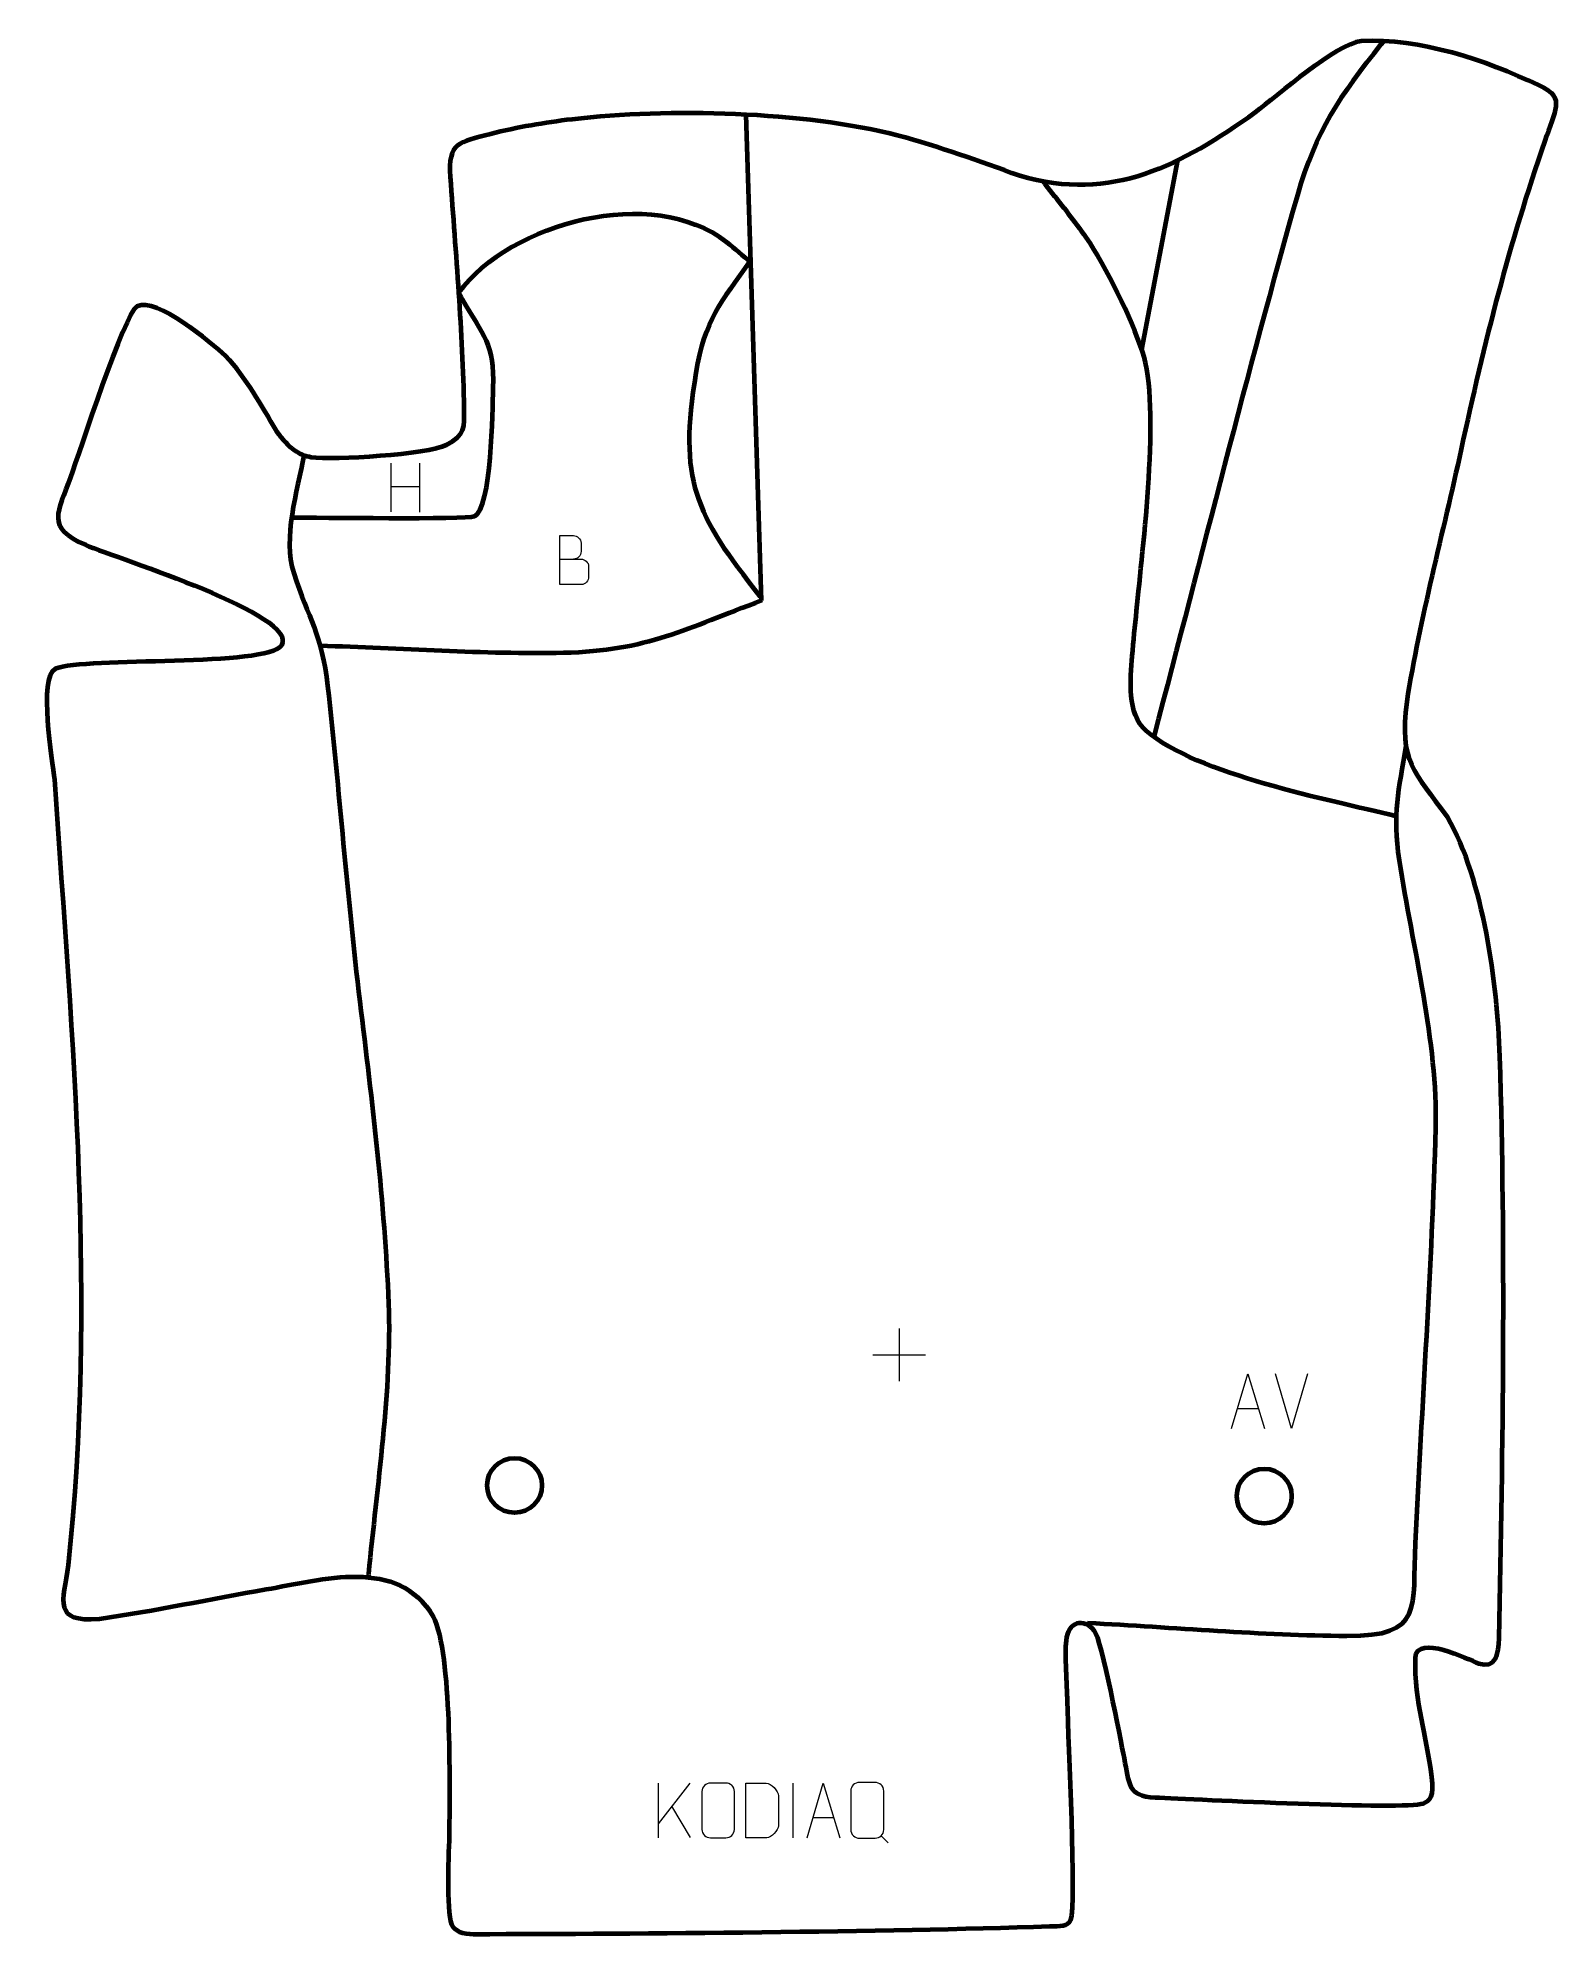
# Model space of a CAD drawing. Header units: millimetres. Extents: x -349 to 343, y -397 to 469.
import ezdxf

# ---------------------------------------------------------------- set-up
doc = ezdxf.new("R2010")
doc.units = ezdxf.units.MM
doc.header["$MEASUREMENT"] = 0
for name, color, linetype in [('layer 1', 7, 'Continuous'), ('layer 2', 7, 'Continuous'), ('layer 3', 7, 'Continuous')]:
    doc.layers.add(name, color=color, linetype=linetype)

msp = doc.modelspace()

# ---------------------------------------------------------------- linework, layer by layer
at = {"layer": 'layer 1', "color": 250, "lineweight": 9}
for points in [[(-66.4559, -327.7737), (-66.4559, -327.7737), (-66.4559, -352.7273), (-66.4559, -352.7273)], [(-52.0797, -327.7737), (-52.0797, -327.7737), (-66.4559, -346.4134), (-66.4559, -346.4134)], [(-5.1051, -327.7634), (-5.1051, -327.7634), (-5.1051, -352.7375), (-5.1051, -352.7375)], [(-51.7544, -352.6315), (-51.7544, -352.6315), (-60.2249, -338.3179), (-60.2249, -338.3179)], [(4.1471, -343.4778), (4.1471, -343.4778), (13.6428, -343.4778), (13.6428, -343.4778)], [(35.2418, -351.7981), (35.2418, -351.7981), (38.452, -355.005), (38.452, -355.005)]]:
    msp.add_open_spline(points, degree=3, dxfattribs=at)
for points, knots in [([(-42.6247, -327.774), (-40.299, -327.774), (-37.9729, -327.774), (-35.6468, -327.774), (-35.6468, -327.774), (-33.7002, -327.7384), (-31.7088, -329.23), (-31.6821, -331.6676), (-31.6821, -331.6676), (-31.6825, -337.4145), (-31.6825, -343.1618), (-31.6821, -348.9095), (-31.6821, -348.9095), (-31.8219, -351.2329), (-33.4991, -352.7125), (-35.6468, -352.7233), (-35.6468, -352.7233), (-37.9787, -352.7229), (-40.3106, -352.7229), (-42.6421, -352.7233), (-42.6421, -352.7233), (-44.5671, -352.8287), (-46.5392, -350.9442), (-46.528, -348.9269), (-46.528, -348.9269), (-46.5277, -343.1568), (-46.5277, -337.3871), (-46.528, -331.6178), (-46.528, -331.6178), (-46.5238, -329.4797), (-44.7771, -327.7605), (-42.6247, -327.774)], [0, 0, 0, 0, 0.11111111, 0.11111111, 0.11111111, 0.11111111, 0.22222222, 0.22222222, 0.22222222, 0.22222222, 0.33333333, 0.33333333, 0.33333333, 0.33333333, 0.44444444, 0.44444444, 0.44444444, 0.44444444, 0.55555556, 0.55555556, 0.55555556, 0.55555556, 0.66666667, 0.66666667, 0.66666667, 0.66666667, 0.77777778, 0.77777778, 0.77777778, 0.77777778, 1, 1, 1, 1]), ([(-26.4974, -352.6991), (-24.1656, -352.6987), (-19.2154, -352.7227), (-16.8839, -352.723), (-16.8839, -352.723), (-14.9589, -352.8284), (-11.6403, -349.2868), (-11.6515, -347.2695), (-11.6515, -347.2695), (-11.6519, -341.4994), (-11.6519, -339.3297), (-11.6515, -333.5604), (-11.6515, -333.5604), (-11.6558, -331.4223), (-15.0303, -327.7622), (-17.1827, -327.7757), (-17.1827, -327.7757), (-19.5084, -327.7757), (-24.2327, -327.7757), (-26.5588, -327.7757), (-26.5588, -327.7757), (-26.5584, -333.5226), (-26.4971, -346.9518), (-26.4974, -352.6991)], [0, 0, 0, 0, 0.14285714, 0.14285714, 0.14285714, 0.14285714, 0.28571429, 0.28571429, 0.28571429, 0.28571429, 0.42857143, 0.42857143, 0.42857143, 0.42857143, 0.57142857, 0.57142857, 0.57142857, 0.57142857, 0.71428571, 0.71428571, 0.71428571, 0.71428571, 1, 1, 1, 1]), ([(1.4245, -352.7272), (1.4245, -352.7272), (8.7955, -327.7737), (8.7955, -327.7737), (8.7955, -327.7737), (8.7955, -327.7737), (16.3654, -352.7272), (16.3654, -352.7272)], [0, 0, 0, 0, 0.33333333, 0.33333333, 0.33333333, 0.33333333, 1, 1, 1, 1]), ([(25.3117, -327.4967), (27.6795, -327.4967), (30.0475, -327.4967), (32.4155, -327.4967), (32.4155, -327.4967), (34.3973, -327.4605), (36.4246, -328.979), (36.4517, -331.4606), (36.4517, -331.4606), (36.4514, -337.3112), (36.4514, -343.1621), (36.4517, -349.0135), (36.4517, -349.0135), (36.3095, -351.3788), (34.602, -352.8851), (32.4155, -352.8961), (32.4155, -352.8961), (30.0415, -352.8956), (27.6677, -352.8956), (25.2942, -352.8961), (25.2942, -352.8961), (23.3343, -353.0033), (21.3265, -351.0848), (21.338, -349.0311), (21.338, -349.0311), (21.3383, -343.1571), (21.3383, -337.2833), (21.338, -331.4099), (21.338, -331.4099), (21.3423, -329.2333), (23.1205, -327.483), (25.3117, -327.4967)], [0, 0, 0, 0, 0.11111111, 0.11111111, 0.11111111, 0.11111111, 0.22222222, 0.22222222, 0.22222222, 0.22222222, 0.33333333, 0.33333333, 0.33333333, 0.33333333, 0.44444444, 0.44444444, 0.44444444, 0.44444444, 0.55555556, 0.55555556, 0.55555556, 0.55555556, 0.66666667, 0.66666667, 0.66666667, 0.66666667, 0.77777778, 0.77777778, 0.77777778, 0.77777778, 1, 1, 1, 1])]:
    msp.add_open_spline(points, degree=3, knots=knots, dxfattribs=at)
at = {"layer": 'layer 2', "color": 142, "lineweight": 158}
for points, knots in [([(159.8211, 150.2482), (181.6118, 232.4508), (202.0005, 315.0316), (225.2134, 396.8505), (225.2134, 396.8505), (233.6129, 426.4289), (244.5363, 442.0013), (263.3052, 465.6716), (263.3052, 465.6716), (263.3052, 465.6716), (264.2175, 466.8152), (264.2175, 466.8152), (264.2175, 466.8152), (264.2175, 466.8152), (264.4419, 467.0976), (264.4419, 467.0976)], [0, 0, 0, 0, 0.2, 0.2, 0.2, 0.2, 0.4, 0.4, 0.4, 0.4, 0.6, 0.6, 0.6, 0.6, 1, 1, 1, 1]), ([(-157.5109, 352.3795), (-133.7388, 384.2548), (-69.0993, 401.8893), (-35.2289, 375.3715), (-35.2289, 375.3715), (-31.4973, 372.45), (-27.837, 369.1694), (-24.1704, 366.1246)], [0, 0, 0, 0, 0.33333333, 0.33333333, 0.33333333, 0.33333333, 1, 1, 1, 1]), ([(269.8338, 113.4834), (239.1952, 120.9417), (179.336, 132.3569), (156.1037, 152.3501), (156.1037, 152.3501), (147.1301, 160.0725), (148.9932, 175.8362), (149.7543, 186.488), (149.7543, 186.488), (150.2386, 193.4331), (151.0606, 200.2529), (151.7381, 207.1668), (151.7381, 207.1668), (154.4264, 235.8291), (162.9291, 300.2718), (154.3866, 325.4514), (154.3866, 325.4514), (149.2438, 340.6099), (137.9154, 364.273), (128.7628, 377.418), (128.7628, 377.418), (123.6563, 384.7521), (117.899, 391.8207), (112.3768, 398.8551), (112.3768, 398.8551), (112.3768, 398.8551), (110.1734, 401.6708), (110.1734, 401.6708), (110.1734, 401.6708), (109.8246, 402.1196), (109.4793, 402.5716), (109.1329, 403.0223)], [0, 0, 0, 0, 0.11111111, 0.11111111, 0.11111111, 0.11111111, 0.22222222, 0.22222222, 0.22222222, 0.22222222, 0.33333333, 0.33333333, 0.33333333, 0.33333333, 0.44444444, 0.44444444, 0.44444444, 0.44444444, 0.55555556, 0.55555556, 0.55555556, 0.55555556, 0.66666667, 0.66666667, 0.66666667, 0.66666667, 0.77777778, 0.77777778, 0.77777778, 0.77777778, 1, 1, 1, 1]), ([(-19.7929, 213.5167), (-49.7683, 251.4954), (-57.1976, 266.6917), (-49.1165, 315.7753), (-49.1165, 315.7753), (-45.1014, 340.1629), (-37.9404, 347.5914), (-24.3259, 366.9866), (-24.3259, 366.9866), (-24.3259, 366.9866), (-24.2031, 367.1656), (-24.2031, 367.1656)], [0, 0, 0, 0, 0.25, 0.25, 0.25, 0.25, 0.5, 0.5, 0.5, 0.5, 1, 1, 1, 1]), ([(-233.6621, 249.7293), (-223.091, 249.741), (-153.8317, 248.8208), (-150.2517, 250.3085), (-150.2517, 250.3085), (-142.3219, 253.6036), (-142.0155, 299.0721), (-141.7159, 308.2656), (-141.7159, 308.2656), (-141.7159, 308.2656), (-141.6899, 308.9876), (-141.6899, 308.9876), (-141.6899, 308.9876), (-140.8927, 328.9675), (-146.1714, 332.5886), (-155.7307, 349.2401), (-155.7307, 349.2401), (-156.3299, 350.284), (-156.9214, 351.3301), (-157.5109, 352.3795)], [0, 0, 0, 0, 0.16666667, 0.16666667, 0.16666667, 0.16666667, 0.33333333, 0.33333333, 0.33333333, 0.33333333, 0.5, 0.5, 0.5, 0.5, 0.66666667, 0.66666667, 0.66666667, 0.66666667, 1, 1, 1, 1]), ([(-228.012, 277.9967), (-231.1435, 261.8472), (-237.868, 240.2142), (-232.6995, 224.265), (-232.6995, 224.265), (-226.0041, 203.6038), (-219.8203, 196.3385), (-217.2228, 172.8329), (-217.2228, 172.8329), (-211.9259, 124.9007), (-208.3474, 76.8823), (-202.5641, 28.9305), (-202.5641, 28.9305), (-197.0084, -16.9353), (-191.2739, -62.8208), (-189.4403, -109.0213), (-189.4403, -109.0213), (-187.931, -148.1608), (-194.8653, -192.6189), (-198.5689, -232.3958), (-198.5689, -232.3958), (-198.5689, -232.3958), (-198.7078, -233.8876), (-198.7078, -233.8876)], [0, 0, 0, 0, 0.14285714, 0.14285714, 0.14285714, 0.14285714, 0.28571429, 0.28571429, 0.28571429, 0.28571429, 0.42857143, 0.42857143, 0.42857143, 0.42857143, 0.57142857, 0.57142857, 0.57142857, 0.57142857, 0.71428571, 0.71428571, 0.71428571, 0.71428571, 1, 1, 1, 1]), ([(-220.6966, 191.3069), (-184.2271, 190.1058), (-145.907, 187.3514), (-109.6061, 188.0704), (-109.6061, 188.0704), (-71.5465, 188.8243), (-53.346, 199.2012), (-18.9772, 211.9548)], [0, 0, 0, 0, 0.33333333, 0.33333333, 0.33333333, 0.33333333, 1, 1, 1, 1]), ([(129.3967, -254.6617), (168.3708, -256.6967), (208.7533, -260.2765), (247.6301, -260.5774), (247.6301, -260.5774), (283.0002, -260.8512), (277.4821, -247.7204), (278.8935, -218.2833), (278.8935, -218.2833), (281.9201, -155.1552), (286.4458, -92.1602), (288.2044, -28.9647), (288.2044, -28.9647), (289.2256, 10.0602), (277.6222, 53.9668), (271.5884, 93.1936), (271.5884, 93.1936), (268.293, 114.8222), (271.3878, 124.7967), (274.6943, 145.5866)], [0, 0, 0, 0, 0.16666667, 0.16666667, 0.16666667, 0.16666667, 0.33333333, 0.33333333, 0.33333333, 0.33333333, 0.5, 0.5, 0.5, 0.5, 0.66666667, 0.66666667, 0.66666667, 0.66666667, 1, 1, 1, 1])]:
    msp.add_open_spline(points, degree=3, knots=knots, dxfattribs=at)
for points in [[(-19.3328, 211.7977), (-19.3328, 211.7977), (-26.2829, 433.5124), (-26.2829, 433.5124)], [(154.0924, 326.3084), (154.0924, 326.3084), (170.5727, 412.6882), (170.5727, 412.6882)]]:
    msp.add_open_spline(points, degree=3, dxfattribs=at)
at = {"layer": 'layer 2', "color": 250, "lineweight": 9}
for points in [[(-188.4027, 274.4809), (-188.4027, 274.4809), (-188.4027, 252.2882), (-188.4027, 252.2882)], [(-175.287, 274.4809), (-175.287, 274.4809), (-175.287, 252.1306), (-175.287, 252.1306)], [(-188.3852, 263.8385), (-188.3852, 263.8385), (-175.287, 263.8385), (-175.287, 263.8385)], [(43.4303, -120.404), (43.4303, -120.404), (43.4303, -144.3819), (43.4303, -144.3819)], [(31.4414, -132.393), (31.4414, -132.393), (55.4193, -132.393), (55.4193, -132.393)], [(222.3986, -166.0465), (222.3986, -166.0465), (215.0768, -141.0929), (215.0768, -141.0929)], [(229.7205, -141.0929), (229.7205, -141.0929), (222.3987, -166.0465), (222.3987, -166.0465)], [(197.7617, -156.7898), (197.7617, -156.7898), (207.2574, -156.7898), (207.2574, -156.7898)]]:
    msp.add_open_spline(points, degree=3, dxfattribs=at)
for points, knots in [([(-111.4447, 230.7443), (-108.1857, 230.7447), (-104.9263, 230.7447), (-101.6666, 230.7443), (-101.6666, 230.7443), (-99.8973, 230.7288), (-98.1744, 229.1738), (-98.1744, 227.338), (-98.1744, 227.338), (-98.1747, 226.3272), (-98.1747, 223.5959), (-98.1744, 222.5848), (-98.1744, 222.5848), (-98.1585, 220.9207), (-99.5398, 219.1169), (-101.6192, 219.1321), (-101.6192, 219.1321), (-104.8792, 219.1324), (-108.1389, 219.1324), (-111.3982, 219.1321), (-111.3982, 219.1321), (-111.3982, 226.5825), (-111.3982, 234.0326), (-111.3982, 241.4824), (-111.3982, 241.4824), (-109.2721, 241.4824), (-107.1457, 241.4824), (-105.0192, 241.4824), (-105.0192, 241.4824), (-103.5137, 241.4982), (-101.6357, 239.787), (-101.6198, 238.0293), (-101.6198, 238.0293), (-101.6202, 236.1787), (-101.6202, 236.048), (-101.6198, 234.1971), (-101.6198, 234.1971), (-101.6044, 232.3465), (-103.2653, 230.7288), (-105.0657, 230.7443)], [0, 0, 0, 0, 0.09090909, 0.09090909, 0.09090909, 0.09090909, 0.18181818, 0.18181818, 0.18181818, 0.18181818, 0.27272727, 0.27272727, 0.27272727, 0.27272727, 0.36363636, 0.36363636, 0.36363636, 0.36363636, 0.45454545, 0.45454545, 0.45454545, 0.45454545, 0.54545455, 0.54545455, 0.54545455, 0.54545455, 0.63636364, 0.63636364, 0.63636364, 0.63636364, 0.72727273, 0.72727273, 0.72727273, 0.72727273, 0.81818182, 0.81818182, 0.81818182, 0.81818182, 1, 1, 1, 1]), ([(195.0391, -166.0392), (195.0391, -166.0392), (202.4101, -141.0857), (202.4101, -141.0857), (202.4101, -141.0857), (202.4101, -141.0857), (209.98, -166.0392), (209.98, -166.0392)], [0, 0, 0, 0, 0.33333333, 0.33333333, 0.33333333, 0.33333333, 1, 1, 1, 1])]:
    msp.add_open_spline(points, degree=3, knots=knots, dxfattribs=at)
at = {"layer": 'layer 2', "color": 250, "lineweight": 200}
for points in [[(-131.9771, -179.4578), (-138.8807, -179.4578), (-144.4771, -185.0542), (-144.4771, -191.9578), (-144.4771, -191.9578), (-144.4771, -198.8613), (-138.8807, -204.4578), (-131.9771, -204.4578), (-131.9771, -204.4578), (-125.0736, -204.4578), (-119.4771, -198.8614), (-119.4771, -191.9578), (-119.4771, -191.9578), (-119.4771, -185.0543), (-125.0735, -179.4578), (-131.9771, -179.4578)], [(-131.9771, -179.4578), (-138.8807, -179.4578), (-144.4771, -185.0542), (-144.4771, -191.9578), (-144.4771, -191.9578), (-144.4771, -198.8613), (-138.8807, -204.4578), (-131.9771, -204.4578), (-131.9771, -204.4578), (-125.0736, -204.4578), (-119.4771, -198.8614), (-119.4771, -191.9579), (-119.4771, -191.9579), (-119.4771, -185.0543), (-125.0735, -179.4578), (-131.9771, -179.4578)], [(-131.9771, -179.4578), (-138.8807, -179.4578), (-144.4771, -185.0543), (-144.4771, -191.9578), (-144.4771, -191.9578), (-144.4771, -198.8614), (-138.8807, -204.4578), (-131.9771, -204.4578), (-131.9771, -204.4578), (-125.0736, -204.4578), (-119.4771, -198.8614), (-119.4771, -191.9579), (-119.4771, -191.9579), (-119.4771, -185.0543), (-125.0735, -179.4578), (-131.9771, -179.4578)], [(-131.9771, -179.4578), (-138.8807, -179.4578), (-144.4771, -185.0543), (-144.4771, -191.9578), (-144.4771, -191.9578), (-144.4771, -198.8614), (-138.8807, -204.4578), (-131.9771, -204.4578), (-131.9771, -204.4578), (-125.0736, -204.4579), (-119.4771, -198.8614), (-119.4771, -191.9579), (-119.4771, -191.9579), (-119.4771, -185.0543), (-125.0735, -179.4578), (-131.9771, -179.4578)], [(-131.9771, -179.4579), (-138.8807, -179.4579), (-144.4771, -185.0543), (-144.4771, -191.9578), (-144.4771, -191.9578), (-144.4771, -198.8614), (-138.8807, -204.4578), (-131.9771, -204.4579), (-131.9771, -204.4579), (-125.0736, -204.4579), (-119.4771, -198.8615), (-119.4771, -191.9579), (-119.4771, -191.9579), (-119.4771, -185.0543), (-125.0735, -179.4579), (-131.9771, -179.4579)], [(-131.9771, -179.4579), (-138.8807, -179.4579), (-144.4771, -185.0543), (-144.4771, -191.9578), (-144.4771, -191.9578), (-144.4771, -198.8614), (-138.8807, -204.4578), (-131.9771, -204.4579), (-131.9771, -204.4579), (-125.0736, -204.4579), (-119.4771, -198.8615), (-119.4771, -191.9579), (-119.4771, -191.9579), (-119.4771, -185.0543), (-125.0735, -179.4579), (-131.9771, -179.4579)], [(-131.9771, -179.4579), (-138.8807, -179.4579), (-144.4771, -185.0543), (-144.4771, -191.9579), (-144.4771, -191.9579), (-144.4771, -198.8614), (-138.8807, -204.4579), (-131.9771, -204.4579), (-131.9771, -204.4579), (-125.0736, -204.4579), (-119.4771, -198.8615), (-119.4771, -191.9579), (-119.4771, -191.9579), (-119.4771, -185.0544), (-125.0735, -179.4579), (-131.9771, -179.4579)], [(-131.9771, -179.4579), (-138.8807, -179.4579), (-144.4771, -185.0543), (-144.4771, -191.9579), (-144.4771, -191.9579), (-144.4771, -198.8614), (-138.8807, -204.4579), (-131.9771, -204.4579), (-131.9771, -204.4579), (-125.0736, -204.4579), (-119.4771, -198.8615), (-119.4771, -191.9579), (-119.4771, -191.9579), (-119.4771, -185.0544), (-125.0735, -179.4579), (-131.9771, -179.4579)], [(-131.9771, -179.4579), (-138.8807, -179.4579), (-144.4771, -185.0543), (-144.4771, -191.9579), (-144.4771, -191.9579), (-144.4771, -198.8614), (-138.8807, -204.4579), (-131.9771, -204.4579), (-131.9771, -204.4579), (-125.0736, -204.4579), (-119.4771, -198.8615), (-119.4771, -191.958), (-119.4771, -191.958), (-119.4771, -185.0544), (-125.0735, -179.4579), (-131.9771, -179.4579)], [(-131.9771, -179.4579), (-138.8807, -179.4579), (-144.4771, -185.0543), (-144.4771, -191.9579), (-144.4771, -191.9579), (-144.4771, -198.8615), (-138.8807, -204.4579), (-131.9771, -204.4579), (-131.9771, -204.4579), (-125.0736, -204.4579), (-119.4771, -198.8615), (-119.4771, -191.958), (-119.4771, -191.958), (-119.4771, -185.0544), (-125.0735, -179.4579), (-131.9771, -179.4579)], [(-131.9771, -179.4579), (-138.8807, -179.4579), (-144.4771, -185.0544), (-144.4771, -191.9579), (-144.4771, -191.9579), (-144.4771, -198.8615), (-138.8807, -204.4579), (-131.9771, -204.4579), (-131.9771, -204.4579), (-125.0736, -204.458), (-119.4771, -198.8615), (-119.4771, -191.958), (-119.4771, -191.958), (-119.4771, -185.0544), (-125.0735, -179.4579), (-131.9771, -179.4579)], [(-131.9771, -179.4579), (-138.8807, -179.4579), (-144.4771, -185.0544), (-144.4771, -191.9579), (-144.4771, -191.9579), (-144.4771, -198.8615), (-138.8807, -204.4579), (-131.9771, -204.4579), (-131.9771, -204.4579), (-125.0736, -204.458), (-119.4771, -198.8615), (-119.4771, -191.958), (-119.4771, -191.958), (-119.4771, -185.0544), (-125.0735, -179.4579), (-131.9771, -179.4579)], [(-131.9771, -179.458), (-138.8807, -179.458), (-144.4771, -185.0544), (-144.4771, -191.9579), (-144.4771, -191.9579), (-144.4771, -198.8615), (-138.8807, -204.4579), (-131.9771, -204.458), (-131.9771, -204.458), (-125.0736, -204.458), (-119.4771, -198.8616), (-119.4771, -191.958), (-119.4771, -191.958), (-119.4771, -185.0544), (-125.0735, -179.458), (-131.9771, -179.458)], [(-131.9771, -179.458), (-138.8807, -179.458), (-144.4771, -185.0544), (-144.4771, -191.958), (-144.4771, -191.958), (-144.4771, -198.8615), (-138.8807, -204.458), (-131.9771, -204.458), (-131.9771, -204.458), (-125.0736, -204.458), (-119.4771, -198.8616), (-119.4771, -191.958), (-119.4771, -191.958), (-119.4771, -185.0544), (-125.0735, -179.458), (-131.9771, -179.458)], [(-131.9771, -179.458), (-138.8807, -179.458), (-144.4771, -185.0544), (-144.4771, -191.958), (-144.4771, -191.958), (-144.4771, -198.8615), (-138.8807, -204.458), (-131.9771, -204.458), (-131.9771, -204.458), (-125.0736, -204.458), (-119.4771, -198.8616), (-119.4771, -191.958), (-119.4771, -191.958), (-119.4771, -185.0545), (-125.0735, -179.458), (-131.9771, -179.458)], [(-131.9771, -179.458), (-138.8807, -179.458), (-144.4771, -185.0544), (-144.4771, -191.958), (-144.4771, -191.958), (-144.4771, -198.8615), (-138.8807, -204.458), (-131.9771, -204.458), (-131.9771, -204.458), (-125.0736, -204.458), (-119.4771, -198.8616), (-119.4771, -191.958), (-119.4771, -191.958), (-119.4771, -185.0545), (-125.0735, -179.458), (-131.9771, -179.458)], [(-131.9771, -179.458), (-138.8807, -179.458), (-144.4771, -185.0544), (-144.4771, -191.958), (-144.4771, -191.958), (-144.4771, -198.8615), (-138.8807, -204.458), (-131.9771, -204.458), (-131.9771, -204.458), (-125.0736, -204.458), (-119.4771, -198.8616), (-119.4771, -191.9581), (-119.4771, -191.9581), (-119.4771, -185.0545), (-125.0735, -179.458), (-131.9771, -179.458)], [(-131.9771, -179.458), (-138.8807, -179.458), (-144.4771, -185.0545), (-144.4771, -191.958), (-144.4771, -191.958), (-144.4771, -198.8616), (-138.8807, -204.458), (-131.9771, -204.458), (-131.9771, -204.458), (-125.0736, -204.458), (-119.4771, -198.8616), (-119.4771, -191.9581), (-119.4771, -191.9581), (-119.4771, -185.0545), (-125.0735, -179.458), (-131.9771, -179.458)], [(-131.9771, -179.458), (-138.8807, -179.458), (-144.4771, -185.0545), (-144.4771, -191.958), (-144.4771, -191.958), (-144.4771, -198.8616), (-138.8807, -204.458), (-131.9771, -204.458), (-131.9771, -204.458), (-125.0736, -204.4581), (-119.4771, -198.8616), (-119.4771, -191.9581), (-119.4771, -191.9581), (-119.4771, -185.0545), (-125.0735, -179.458), (-131.9771, -179.458)], [(-131.9771, -179.4581), (-138.8807, -179.4581), (-144.4771, -185.0545), (-144.4771, -191.958), (-144.4771, -191.958), (-144.4771, -198.8616), (-138.8807, -204.458), (-131.9771, -204.4581), (-131.9771, -204.4581), (-125.0736, -204.4581), (-119.4771, -198.8617), (-119.4771, -191.9581), (-119.4771, -191.9581), (-119.4771, -185.0545), (-125.0735, -179.4581), (-131.9771, -179.4581)], [(-131.9771, -179.4581), (-138.8807, -179.4581), (-144.4771, -185.0545), (-144.4771, -191.958), (-144.4771, -191.958), (-144.4771, -198.8616), (-138.8807, -204.458), (-131.9771, -204.4581), (-131.9771, -204.4581), (-125.0736, -204.4581), (-119.4771, -198.8617), (-119.4771, -191.9581), (-119.4771, -191.9581), (-119.4771, -185.0545), (-125.0735, -179.4581), (-131.9771, -179.4581)], [(209.9309, -184.3525), (203.0273, -184.3525), (197.4309, -189.9489), (197.4309, -196.8525), (197.4309, -196.8525), (197.4309, -203.756), (203.0273, -209.3525), (209.9309, -209.3525), (209.9309, -209.3525), (216.8344, -209.3525), (222.4309, -203.7561), (222.4309, -196.8525), (222.4309, -196.8525), (222.4309, -189.949), (216.8345, -184.3525), (209.9309, -184.3525)], [(209.9309, -184.3525), (203.0273, -184.3525), (197.4309, -189.9489), (197.4309, -196.8525), (197.4309, -196.8525), (197.4309, -203.756), (203.0273, -209.3525), (209.9309, -209.3525), (209.9309, -209.3525), (216.8344, -209.3525), (222.4309, -203.7561), (222.4309, -196.8526), (222.4309, -196.8526), (222.4309, -189.949), (216.8345, -184.3525), (209.9309, -184.3525)], [(209.9309, -184.3525), (203.0273, -184.3525), (197.4309, -189.949), (197.4309, -196.8525), (197.4309, -196.8525), (197.4309, -203.7561), (203.0273, -209.3525), (209.9309, -209.3525), (209.9309, -209.3525), (216.8344, -209.3525), (222.4309, -203.7561), (222.4309, -196.8526), (222.4309, -196.8526), (222.4309, -189.949), (216.8345, -184.3525), (209.9309, -184.3525)], [(209.9309, -184.3525), (203.0273, -184.3525), (197.4309, -189.949), (197.4309, -196.8525), (197.4309, -196.8525), (197.4309, -203.7561), (203.0273, -209.3525), (209.9309, -209.3525), (209.9309, -209.3525), (216.8344, -209.3526), (222.4309, -203.7561), (222.4309, -196.8526), (222.4309, -196.8526), (222.4309, -189.949), (216.8345, -184.3525), (209.9309, -184.3525)], [(209.9309, -184.3526), (203.0273, -184.3526), (197.4309, -189.949), (197.4309, -196.8525), (197.4309, -196.8525), (197.4309, -203.7561), (203.0273, -209.3525), (209.9309, -209.3526), (209.9309, -209.3526), (216.8344, -209.3526), (222.4309, -203.7562), (222.4309, -196.8526), (222.4309, -196.8526), (222.4309, -189.949), (216.8345, -184.3526), (209.9309, -184.3526)], [(209.9309, -184.3526), (203.0273, -184.3526), (197.4309, -189.949), (197.4309, -196.8525), (197.4309, -196.8525), (197.4309, -203.7561), (203.0273, -209.3525), (209.9309, -209.3526), (209.9309, -209.3526), (216.8344, -209.3526), (222.4309, -203.7562), (222.4309, -196.8526), (222.4309, -196.8526), (222.4309, -189.949), (216.8345, -184.3526), (209.9309, -184.3526)], [(209.9309, -184.3526), (203.0273, -184.3526), (197.4309, -189.949), (197.4309, -196.8526), (197.4309, -196.8526), (197.4309, -203.7561), (203.0273, -209.3526), (209.9309, -209.3526), (209.9309, -209.3526), (216.8344, -209.3526), (222.4309, -203.7562), (222.4309, -196.8526), (222.4309, -196.8526), (222.4309, -189.9491), (216.8345, -184.3526), (209.9309, -184.3526)], [(209.9309, -184.3526), (203.0273, -184.3526), (197.4309, -189.949), (197.4309, -196.8526), (197.4309, -196.8526), (197.4309, -203.7561), (203.0273, -209.3526), (209.9309, -209.3526), (209.9309, -209.3526), (216.8344, -209.3526), (222.4309, -203.7562), (222.4309, -196.8526), (222.4309, -196.8526), (222.4309, -189.9491), (216.8345, -184.3526), (209.9309, -184.3526)], [(209.9309, -184.3526), (203.0273, -184.3526), (197.4309, -189.949), (197.4309, -196.8526), (197.4309, -196.8526), (197.4309, -203.7561), (203.0273, -209.3526), (209.9309, -209.3526), (209.9309, -209.3526), (216.8344, -209.3526), (222.4309, -203.7562), (222.4309, -196.8527), (222.4309, -196.8527), (222.4309, -189.9491), (216.8345, -184.3526), (209.9309, -184.3526)], [(209.9309, -184.3526), (203.0273, -184.3526), (197.4309, -189.949), (197.4309, -196.8526), (197.4309, -196.8526), (197.4309, -203.7562), (203.0273, -209.3526), (209.9309, -209.3526), (209.9309, -209.3526), (216.8344, -209.3526), (222.4309, -203.7562), (222.4309, -196.8527), (222.4309, -196.8527), (222.4309, -189.9491), (216.8345, -184.3526), (209.9309, -184.3526)], [(209.9309, -184.3526), (203.0273, -184.3526), (197.4309, -189.9491), (197.4309, -196.8526), (197.4309, -196.8526), (197.4309, -203.7562), (203.0273, -209.3526), (209.9309, -209.3526), (209.9309, -209.3526), (216.8344, -209.3527), (222.4309, -203.7562), (222.4309, -196.8527), (222.4309, -196.8527), (222.4309, -189.9491), (216.8345, -184.3526), (209.9309, -184.3526)], [(209.9309, -184.3526), (203.0273, -184.3526), (197.4309, -189.9491), (197.4309, -196.8526), (197.4309, -196.8526), (197.4309, -203.7562), (203.0273, -209.3526), (209.9309, -209.3526), (209.9309, -209.3526), (216.8344, -209.3527), (222.4309, -203.7562), (222.4309, -196.8527), (222.4309, -196.8527), (222.4309, -189.9491), (216.8345, -184.3526), (209.9309, -184.3526)], [(209.9309, -184.3527), (203.0273, -184.3527), (197.4309, -189.9491), (197.4309, -196.8526), (197.4309, -196.8526), (197.4309, -203.7562), (203.0273, -209.3526), (209.9309, -209.3527), (209.9309, -209.3527), (216.8344, -209.3527), (222.4309, -203.7563), (222.4309, -196.8527), (222.4309, -196.8527), (222.4309, -189.9491), (216.8345, -184.3527), (209.9309, -184.3527)], [(209.9309, -184.3527), (203.0273, -184.3527), (197.4309, -189.9491), (197.4309, -196.8527), (197.4309, -196.8527), (197.4309, -203.7562), (203.0273, -209.3527), (209.9309, -209.3527), (209.9309, -209.3527), (216.8344, -209.3527), (222.4309, -203.7563), (222.4309, -196.8527), (222.4309, -196.8527), (222.4309, -189.9491), (216.8345, -184.3527), (209.9309, -184.3527)], [(209.9309, -184.3527), (203.0273, -184.3527), (197.4309, -189.9491), (197.4309, -196.8527), (197.4309, -196.8527), (197.4309, -203.7562), (203.0273, -209.3527), (209.9309, -209.3527), (209.9309, -209.3527), (216.8344, -209.3527), (222.4309, -203.7563), (222.4309, -196.8527), (222.4309, -196.8527), (222.4309, -189.9492), (216.8345, -184.3527), (209.9309, -184.3527)], [(209.9309, -184.3527), (203.0273, -184.3527), (197.4309, -189.9491), (197.4309, -196.8527), (197.4309, -196.8527), (197.4309, -203.7562), (203.0273, -209.3527), (209.9309, -209.3527), (209.9309, -209.3527), (216.8344, -209.3527), (222.4309, -203.7563), (222.4309, -196.8527), (222.4309, -196.8527), (222.4309, -189.9492), (216.8345, -184.3527), (209.9309, -184.3527)], [(209.9309, -184.3527), (203.0273, -184.3527), (197.4309, -189.9491), (197.4309, -196.8527), (197.4309, -196.8527), (197.4309, -203.7562), (203.0273, -209.3527), (209.9309, -209.3527), (209.9309, -209.3527), (216.8344, -209.3527), (222.4309, -203.7563), (222.4309, -196.8528), (222.4309, -196.8528), (222.4309, -189.9492), (216.8345, -184.3527), (209.9309, -184.3527)], [(209.9309, -184.3527), (203.0273, -184.3527), (197.4309, -189.9492), (197.4309, -196.8527), (197.4309, -196.8527), (197.4309, -203.7563), (203.0273, -209.3527), (209.9309, -209.3527), (209.9309, -209.3527), (216.8344, -209.3527), (222.4309, -203.7563), (222.4309, -196.8528), (222.4309, -196.8528), (222.4309, -189.9492), (216.8345, -184.3527), (209.9309, -184.3527)], [(209.9309, -184.3527), (203.0273, -184.3527), (197.4309, -189.9492), (197.4309, -196.8527), (197.4309, -196.8527), (197.4309, -203.7563), (203.0273, -209.3527), (209.9309, -209.3527), (209.9309, -209.3527), (216.8344, -209.3528), (222.4309, -203.7563), (222.4309, -196.8528), (222.4309, -196.8528), (222.4309, -189.9492), (216.8345, -184.3527), (209.9309, -184.3527)], [(209.9309, -184.3528), (203.0273, -184.3528), (197.4309, -189.9492), (197.4309, -196.8527), (197.4309, -196.8527), (197.4309, -203.7563), (203.0273, -209.3527), (209.9309, -209.3528), (209.9309, -209.3528), (216.8344, -209.3528), (222.4309, -203.7564), (222.4309, -196.8528), (222.4309, -196.8528), (222.4309, -189.9492), (216.8345, -184.3528), (209.9309, -184.3528)], [(209.9309, -184.3528), (203.0273, -184.3528), (197.4309, -189.9492), (197.4309, -196.8527), (197.4309, -196.8527), (197.4309, -203.7563), (203.0273, -209.3527), (209.9309, -209.3528), (209.9309, -209.3528), (216.8344, -209.3528), (222.4309, -203.7564), (222.4309, -196.8528), (222.4309, -196.8528), (222.4309, -189.9492), (216.8345, -184.3528), (209.9309, -184.3528)]]:
    msp.add_open_spline(points, degree=3, knots=[0, 0, 0, 0, 0.2, 0.2, 0.2, 0.2, 0.4, 0.4, 0.4, 0.4, 0.6, 0.6, 0.6, 0.6, 1, 1, 1, 1], dxfattribs=at)
for points in [[(-131.9771, -179.4578), (-131.9771, -179.4578), (-131.9771, -179.4581), (-131.9771, -179.4581)], [(-131.9771, -179.4578), (-131.9771, -179.4578), (-131.9771, -179.4581), (-131.9771, -179.4581)], [(209.9309, -184.3525), (209.9309, -184.3525), (209.9309, -184.3528), (209.9309, -184.3528)], [(209.9309, -184.3525), (209.9309, -184.3525), (209.9309, -184.3528), (209.9309, -184.3528)], [(-144.4771, -191.9578), (-144.4771, -191.9578), (-144.4771, -191.958), (-144.4771, -191.958)], [(-119.4771, -191.9578), (-119.4771, -191.9578), (-119.4771, -191.9581), (-119.4771, -191.9581)], [(197.4309, -196.8525), (197.4309, -196.8525), (197.4309, -196.8527), (197.4309, -196.8527)], [(222.4309, -196.8525), (222.4309, -196.8525), (222.4309, -196.8528), (222.4309, -196.8528)], [(-131.9771, -204.4578), (-131.9771, -204.4578), (-131.9771, -204.4581), (-131.9771, -204.4581)], [(209.9309, -209.3525), (209.9309, -209.3525), (209.9309, -209.3528), (209.9309, -209.3528)]]:
    msp.add_open_spline(points, degree=3, dxfattribs=at)
at = {"layer": 'layer 3', "color": 242, "lineweight": 158}
msp.add_open_spline([(42.6871, 424.0301), (62.0674, 418.7758), (79.5888, 412.3811), (98.4005, 405.6089), (98.4005, 405.6089), (140.6364, 393.1102), (172.1766, 410.5851), (205.8533, 434.496), (205.8533, 434.496), (216.208, 442.4607), (242.4761, 465.5582), (254.0645, 467.0923), (254.0645, 467.0923), (280.8792, 468.535), (310.9986, 458.3001), (335.0309, 446.9524), (335.0309, 446.9524), (342.2899, 443.5248), (343.4771, 440.9515), (343.0649, 437.2608), (343.0649, 437.2608), (342.6484, 433.5318), (340.319, 428.1602), (337.991, 421.5606), (337.991, 421.5606), (321.6341, 373.9625), (310.467, 329.942), (299.8762, 280.8542), (299.8762, 280.8542), (291.6486, 243.1005), (281.1024, 203.6024), (275.0482, 165.6633), (275.0482, 165.6633), (271.5003, 137.9347), (278.4662, 133.9187), (293.5189, 113.0883), (293.5189, 113.0883), (310.2093, 83.7435), (316.1336, 37.3988), (317.4334, 3.8366), (317.4334, 3.8366), (320.1114, -83.009), (318.8466, -174.6458), (317.1142, -261.6747), (317.1142, -261.6747), (316.97, -268.911), (315.2132, -275.806), (307.7747, -273.1766), (307.7747, -273.1766), (302.302, -271.2421), (279.926, -259.5489), (278.8441, -270.4159), (278.8441, -270.4159), (278.5695, -291.8768), (284.0023, -305.029), (286.3557, -325.0129), (286.3557, -325.0129), (287.3826, -333.7326), (285.8151, -335.7856), (282.3402, -337.0655), (282.3402, -337.0655), (274.5054, -339.9512), (179.104, -335.1773), (160.1155, -334.3069), (160.1155, -334.3069), (147.2641, -333.7178), (148.3704, -327.9091), (146.0015, -316.3825), (146.0015, -316.3825), (144.1836, -307.5379), (135.7062, -262.3768), (132.3388, -258.2046), (132.3388, -258.2046), (127.4235, -252.1147), (120.7005, -253.9314), (119.6915, -262.7089), (119.6915, -262.7089), (118.9174, -269.443), (120.0483, -282.8718), (120.209, -290.4934), (120.209, -290.4934), (120.6014, -309.0979), (124.504, -383.3076), (121.6842, -390.2371), (121.6842, -390.2371), (120.4672, -393.2278), (116.7339, -392.9349), (112.0652, -393.091), (112.0652, -393.091), (34.795, -395.6739), (-73.0788, -396.5117), (-150.6599, -396.6643), (-150.6599, -396.6643), (-155.4222, -396.6737), (-159.5983, -395.2319), (-160.7549, -392.2558), (-160.7549, -392.2558), (-163.3231, -385.6479), (-161.9364, -358.6892), (-161.7282, -350.0292), (-161.7282, -350.0292), (-161.7636, -328.0796), (-160.4295, -269.5266), (-169.0695, -251.7237), (-169.0695, -251.7237), (-185.2161, -224.3597), (-219.7404, -234.9508), (-245.226, -239.3428), (-245.226, -239.3428), (-270.3582, -243.7061), (-296.1944, -249.1729), (-321.3073, -252.8251), (-321.3073, -252.8251), (-343.0047, -254.4437), (-337.8026, -245.0467), (-335.6308, -228.3479), (-335.6308, -228.3479), (-322.5464, -108.4467), (-333.716, 10.4043), (-341.8368, 130.1337), (-341.8368, 130.1337), (-342.761, 138.5508), (-349.34, 176.6985), (-341.4273, 180.6571), (-341.4273, 180.6571), (-327.7846, 186.1454), (-244.4242, 181.3869), (-238.3031, 191.3255), (-238.3031, 191.3255), (-229.8068, 205.1205), (-311.8401, 230.5893), (-327.5684, 237.1969), (-327.5684, 237.1969), (-346.2063, 245.1119), (-340.1775, 251.9673), (-334.4363, 268.1492), (-334.4363, 268.1492), (-330.7477, 278.7477), (-309.7451, 343.2517), (-304.1806, 345.9992), (-304.1806, 345.9992), (-295.2402, 350.4135), (-270.3991, 329.5979), (-263.8017, 323.4488), (-263.8017, 323.4488), (-254.2092, 313.2436), (-247.5439, 300.9116), (-240.4067, 288.9777), (-240.4067, 288.9777), (-234.8122, 281.0139), (-230.0689, 278.0247), (-224.6882, 277.1252), (-224.6882, 277.1252), (-214.5928, 275.7446), (-171.4989, 278.3942), (-163.1443, 282.6977), (-163.1443, 282.6977), (-154.5211, 287.1395), (-154.9994, 290.7763), (-155.0909, 299.5688), (-155.0909, 299.5688), (-155.698, 334.1635), (-158.8524, 370.4472), (-161.3109, 405.114), (-161.3109, 405.114), (-162.434, 420.9517), (-157.4241, 420.8953), (-142.9545, 424.6458), (-142.9545, 424.6458), (-130.8162, 427.792), (-118.2011, 429.8533), (-105.7605, 431.3785), (-105.7605, 431.3785), (-61.9607, 436.4992), (-0.1506, 435.0087), (42.6871, 424.0301)], degree=3, knots=[0, 0, 0, 0, 0.02222222, 0.02222222, 0.02222222, 0.02222222, 0.04444444, 0.04444444, 0.04444444, 0.04444444, 0.06666667, 0.06666667, 0.06666667, 0.06666667, 0.08888889, 0.08888889, 0.08888889, 0.08888889, 0.11111111, 0.11111111, 0.11111111, 0.11111111, 0.13333333, 0.13333333, 0.13333333, 0.13333333, 0.15555556, 0.15555556, 0.15555556, 0.15555556, 0.17777778, 0.17777778, 0.17777778, 0.17777778, 0.2, 0.2, 0.2, 0.2, 0.22222222, 0.22222222, 0.22222222, 0.22222222, 0.24444444, 0.24444444, 0.24444444, 0.24444444, 0.26666667, 0.26666667, 0.26666667, 0.26666667, 0.28888889, 0.28888889, 0.28888889, 0.28888889, 0.31111111, 0.31111111, 0.31111111, 0.31111111, 0.33333333, 0.33333333, 0.33333333, 0.33333333, 0.35555556, 0.35555556, 0.35555556, 0.35555556, 0.37777778, 0.37777778, 0.37777778, 0.37777778, 0.4, 0.4, 0.4, 0.4, 0.42222222, 0.42222222, 0.42222222, 0.42222222, 0.44444444, 0.44444444, 0.44444444, 0.44444444, 0.46666667, 0.46666667, 0.46666667, 0.46666667, 0.48888889, 0.48888889, 0.48888889, 0.48888889, 0.51111111, 0.51111111, 0.51111111, 0.51111111, 0.53333333, 0.53333333, 0.53333333, 0.53333333, 0.55555556, 0.55555556, 0.55555556, 0.55555556, 0.57777778, 0.57777778, 0.57777778, 0.57777778, 0.6, 0.6, 0.6, 0.6, 0.62222222, 0.62222222, 0.62222222, 0.62222222, 0.64444444, 0.64444444, 0.64444444, 0.64444444, 0.66666667, 0.66666667, 0.66666667, 0.66666667, 0.68888889, 0.68888889, 0.68888889, 0.68888889, 0.71111111, 0.71111111, 0.71111111, 0.71111111, 0.73333333, 0.73333333, 0.73333333, 0.73333333, 0.75555556, 0.75555556, 0.75555556, 0.75555556, 0.77777778, 0.77777778, 0.77777778, 0.77777778, 0.8, 0.8, 0.8, 0.8, 0.82222222, 0.82222222, 0.82222222, 0.82222222, 0.84444444, 0.84444444, 0.84444444, 0.84444444, 0.86666667, 0.86666667, 0.86666667, 0.86666667, 0.88888889, 0.88888889, 0.88888889, 0.88888889, 0.91111111, 0.91111111, 0.91111111, 0.91111111, 0.93333333, 0.93333333, 0.93333333, 0.93333333, 0.95555556, 0.95555556, 0.95555556, 0.95555556, 1, 1, 1, 1], dxfattribs=at)

doc.saveas('drawing.dxf')
